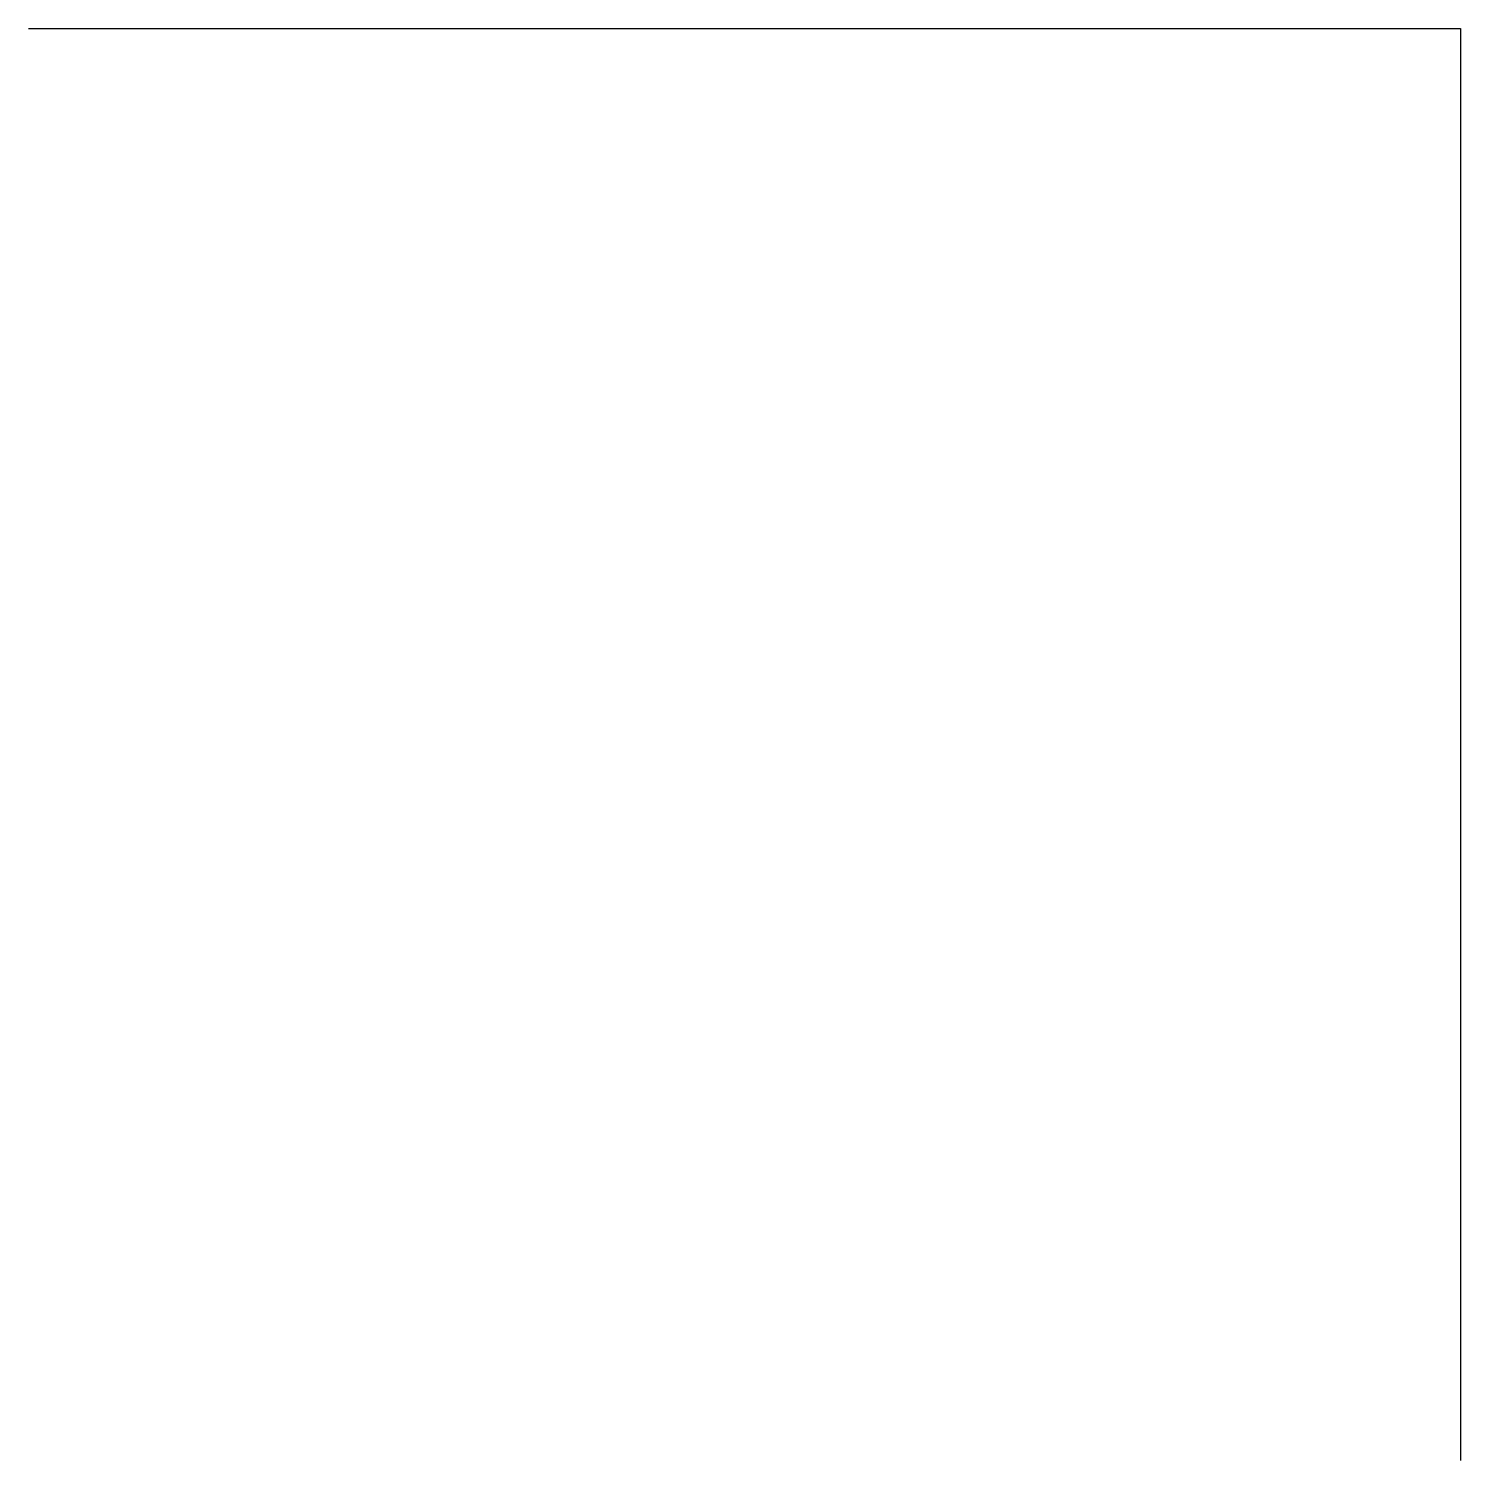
# Model space of a CAD drawing. Extents: x 0 to 1, y -1 to 0.
import ezdxf

# ---------------------------------------------------------------- set-up
doc = ezdxf.new("R2010")
doc.units = 0

msp = doc.modelspace()

# ---------------------------------------------------------------- linework, layer by layer
at = {"color": 1}
msp.add_line((0, 0), (1, 0), dxfattribs=at)
at = {"color": 2}
msp.add_line((1, 0), (1, -1), dxfattribs=at)

doc.saveas('drawing.dxf')
